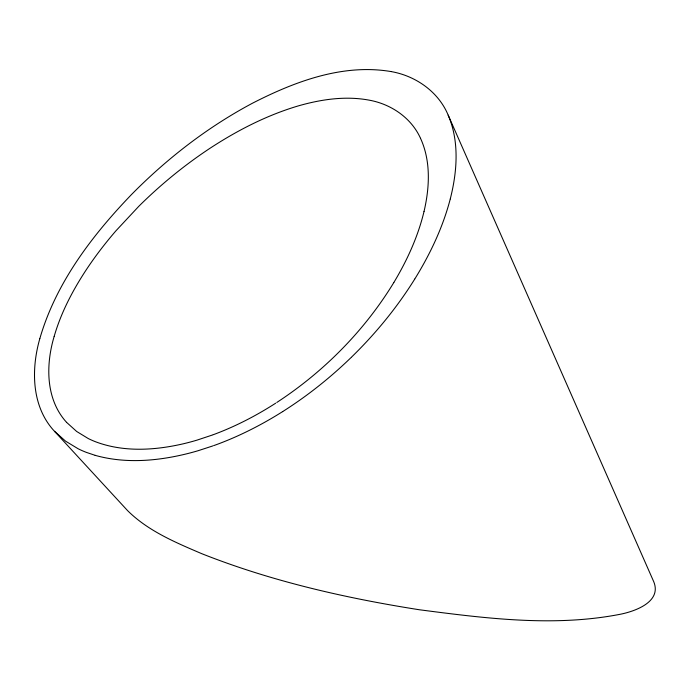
<?xml version="1.0" encoding="UTF-8"?>
<svg xmlns="http://www.w3.org/2000/svg" width="690" height="690" viewBox="0 0 690 690"><rect width="100%" height="100%" fill="white"/><g stroke="black" fill="none" stroke-linecap="round" stroke-linejoin="round"><path stroke-width="1.03" d="M424.031 211.468C429.637 187.508 431 161.167 420.512 138.302M450.277 198.927C457.194 171.646 459.531 141.579 448.172 115.135M424.014 211.528C417.993 236.618 407.143 260.328 393.912 282.391M39.813 338.669C30.981 369.435 31.455 406.669 54.519 431.319L127.581 510.617C148.126 531.024 175.519 542.461 201.739 553.673C271.593 581.334 345.336 598.101 419.399 609.762C485.82 618.387 554.363 627.262 620.793 614.16C635.645 611.099 661.753 601.68 653.809 581.868L448.146 115.075C438.443 91.675 415.553 75.771 390.971 71.553M54.148 336.478C45.678 364.82 45.523 399.269 66.576 422.349M450.26 198.996C442.877 227.338 430.18 254.067 414.828 278.924M39.839 338.583C55.864 283.021 92.012 235.575 131.549 194.494C167.109 158.441 207.647 127.072 252.393 103.258C294.561 81.618 342.637 63.463 390.781 71.519M54.174 336.392C60.91 313.036 72.252 291.266 85.482 270.972A2837.427 797.502 2.5 0 1 115.877 230.883L138.802 206.301C160.529 184.739 184.334 165.246 209.872 148.359L210.39 148.022C237.558 130.289 266.754 115.299 297.916 106.01L298.201 105.924C321.143 99.343 345.561 95.712 369.262 100.171L369.435 100.205C391.118 104.164 411.292 117.843 420.486 138.242M393.826 282.538C364.51 330.657 323.903 371.686 276.785 402.477M414.733 279.088C396.957 307.628 375.472 333.788 351.4 357.239M350.977 357.644C330.346 377.62 307.774 395.612 283.547 411.033M275.707 403.176C256.033 415.82 235.126 426.618 213.184 434.735M283.021 411.369L282.572 411.654M282.426 411.74C261.13 425.169 237.86 436.968 213.866 445.568M212.641 434.942L197.047 440.116A556.252 224.69 25.7 0 1 183.368 443.782C154.758 450.398 123.855 452.338 95.901 441.893A33.318 12.101 20.2 0 1 88.277 438.555L76.659 431.466L66.602 422.375M213.055 445.852L198.185 450.691A664.289 266.142 26.8 0 1 187.585 453.597C157.51 461.075 125.338 463.878 95.177 455.348M95.16 455.34L86.431 452.407A36.406 13.007 20.2 0 1 78.16 448.776L65.524 441.126L54.545 431.345"/></g></svg>
